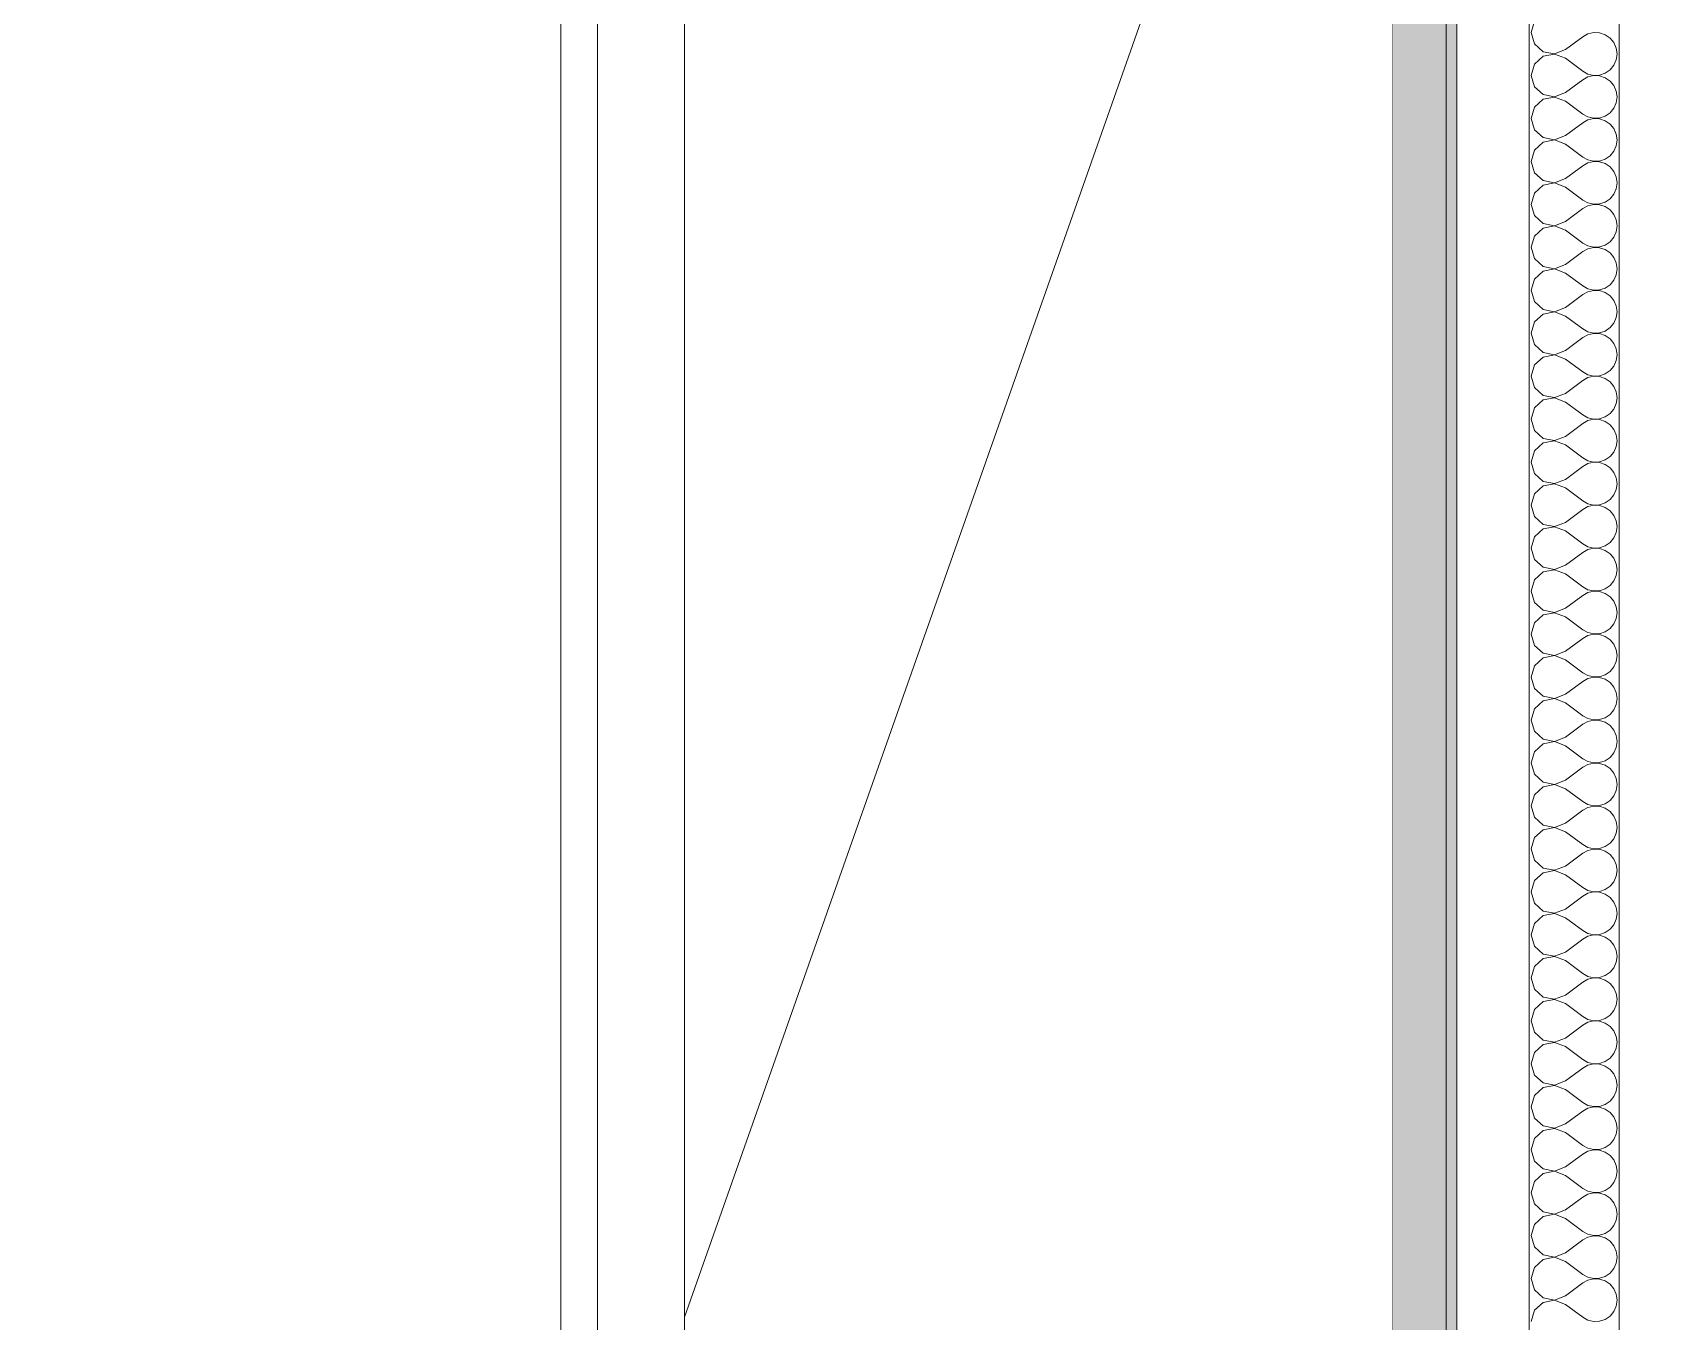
# Model space of a CAD drawing. Header units: millimetres. Extents: x -48147 to 1414029, y -496296 to 18123.
# Drawn here: x 1366645.5 to 1367135.2, y -478550.4 to -478161 of the extents above; entities that cross this region are included whole.
import ezdxf

# ---------------------------------------------------------------- set-up
doc = ezdxf.new("R2010")
doc.units = ezdxf.units.MM
doc.header["$MEASUREMENT"] = 0
doc.linetypes.add('Wipeout_Contour', pattern=[1000, 0, -1000])
doc.layers.add('New_A-25-M_Wall_Int', color=7, linetype='Continuous')
doc.layers.add('New_ArchiCAD Doors', color=7, linetype='Continuous')
doc.layers.add('New_A-25-M_Wall_Int_Pen_No__1', color=7, linetype='Continuous', lineweight=13)
doc.layers.add('New_ArchiCAD Doors_Pen_No__3', color=7, linetype='Continuous', lineweight=18)
doc.layers.add('New_A-25-M_Wall_Int_Pen_No__107', color=7, linetype='Continuous', lineweight=15, true_color=0xa6a6a6)
doc.layers.add('New_ArchiCAD Doors_Pen_No__63', color=7, linetype='Continuous', lineweight=20, true_color=0x606060)

# ---------------------------------------------------------------- blocks, each defined once
blk = doc.blocks.new('*X159', base_point=(1372879, -490836.73))
at = {"layer": 'New_A-25-M_Wall_Int_Pen_No__107', "linetype": 'Continuous'}
for p, q in [((1367099.2, -478157.57), (1367098.23, -478160.98)), ((1367098.23, -478160.98), (1367099.2, -478164.39)), ((1367099.2, -478164.39), (1367101.82, -478166.79)), ((1367108.62, -478166.17), (1367113.81, -478162.28)), ((1367115.38, -478161.41), (1367113.81, -478162.28)), ((1367117.12, -478161.01), (1367115.38, -478161.41)), ((1367118.91, -478161.09), (1367117.12, -478161.01)), ((1367120.61, -478161.67), (1367118.91, -478161.09)), ((1367122.08, -478162.68), (1367120.61, -478161.67)), ((1367123.23, -478164.06), (1367122.08, -478162.68)), ((1367123.95, -478165.7), (1367123.23, -478164.06)), ((1367101.82, -478168.16), (1367099.2, -478170.55)), ((1367101.82, -478166.79), (1367105.31, -478167.45)), ((1367105.31, -478167.5), (1367101.82, -478168.16)), ((1367105.31, -478167.45), (1367108.62, -478166.17)), ((1367108.62, -478168.77), (1367105.31, -478167.5)), ((1367108.62, -478168.77), (1367113.81, -478172.66)), ((1367123.23, -478170.88), (1367123.95, -478169.25)), ((1367124.19, -478167.47), (1367123.95, -478165.7)), ((1367123.95, -478169.25), (1367124.19, -478167.47)), ((1367099.2, -478170.55), (1367098.23, -478173.96)), ((1367098.23, -478173.96), (1367099.2, -478177.37)), ((1367113.81, -478172.66), (1367115.38, -478173.53)), ((1367115.38, -478174.39), (1367113.81, -478175.26)), ((1367115.38, -478173.53), (1367117.12, -478173.94)), ((1367117.12, -478173.99), (1367115.38, -478174.39)), ((1367117.12, -478173.94), (1367118.91, -478173.85)), ((1367118.91, -478174.08), (1367117.12, -478173.99)), ((1367118.91, -478173.85), (1367120.61, -478173.28)), ((1367120.61, -478174.65), (1367118.91, -478174.08)), ((1367120.61, -478173.28), (1367122.08, -478172.26)), ((1367122.08, -478175.66), (1367120.61, -478174.65)), ((1367122.08, -478172.26), (1367123.23, -478170.88)), ((1367099.2, -478177.37), (1367101.82, -478179.77)), ((1367101.82, -478179.77), (1367105.31, -478180.43)), ((1367105.31, -478180.43), (1367108.62, -478179.15)), ((1367108.62, -478179.15), (1367113.81, -478175.26)), ((1367123.23, -478177.04), (1367122.08, -478175.66)), ((1367123.95, -478178.68), (1367123.23, -478177.04)), ((1367124.19, -478180.45), (1367123.95, -478178.68)), ((1367099.2, -478183.53), (1367098.23, -478186.94)), ((1367101.82, -478181.14), (1367099.2, -478183.53)), ((1367105.31, -478180.48), (1367101.82, -478181.14)), ((1367108.62, -478181.75), (1367105.31, -478180.48)), ((1367108.62, -478181.75), (1367113.81, -478185.65)), ((1367122.08, -478185.24), (1367123.23, -478183.87)), ((1367123.23, -478183.87), (1367123.95, -478182.23)), ((1367123.95, -478182.23), (1367124.19, -478180.45)), ((1367098.23, -478186.94), (1367099.2, -478190.36)), ((1367108.62, -478192.14), (1367113.81, -478188.24)), ((1367113.81, -478185.65), (1367115.38, -478186.51)), ((1367115.38, -478187.38), (1367113.81, -478188.24)), ((1367115.38, -478186.51), (1367117.12, -478186.92)), ((1367117.12, -478186.97), (1367115.38, -478187.38)), ((1367117.12, -478186.92), (1367118.91, -478186.83)), ((1367118.91, -478187.06), (1367117.12, -478186.97)), ((1367118.91, -478186.83), (1367120.61, -478186.26)), ((1367120.61, -478187.63), (1367118.91, -478187.06)), ((1367120.61, -478186.26), (1367122.08, -478185.24)), ((1367122.08, -478188.64), (1367120.61, -478187.63)), ((1367123.23, -478190.02), (1367122.08, -478188.64)), ((1367099.2, -478190.36), (1367101.82, -478192.75)), ((1367101.82, -478194.12), (1367099.2, -478196.51)), ((1367101.82, -478192.75), (1367105.31, -478193.41)), ((1367105.31, -478193.46), (1367101.82, -478194.12)), ((1367105.31, -478193.41), (1367108.62, -478192.14)), ((1367108.62, -478194.73), (1367105.31, -478193.46)), ((1367123.95, -478191.66), (1367123.23, -478190.02)), ((1367124.19, -478193.43), (1367123.95, -478191.66)), ((1367123.95, -478195.21), (1367124.19, -478193.43)), ((1367099.2, -478196.51), (1367098.23, -478199.93)), ((1367108.62, -478194.73), (1367113.81, -478198.63)), ((1367113.81, -478198.63), (1367115.38, -478199.49)), ((1367115.38, -478199.49), (1367117.12, -478199.9)), ((1367118.91, -478199.81), (1367120.61, -478199.24)), ((1367120.61, -478199.24), (1367122.08, -478198.23)), ((1367122.08, -478198.23), (1367123.23, -478196.85)), ((1367123.23, -478196.85), (1367123.95, -478195.21)), ((1367098.23, -478199.93), (1367099.2, -478203.34)), ((1367099.2, -478203.34), (1367101.82, -478205.73)), ((1367108.62, -478205.12), (1367113.81, -478201.22)), ((1367115.38, -478200.36), (1367113.81, -478201.22)), ((1367117.12, -478199.95), (1367115.38, -478200.36)), ((1367117.12, -478199.9), (1367118.91, -478199.81)), ((1367118.91, -478200.04), (1367117.12, -478199.95)), ((1367120.61, -478200.61), (1367118.91, -478200.04)), ((1367122.08, -478201.62), (1367120.61, -478200.61)), ((1367123.23, -478203), (1367122.08, -478201.62)), ((1367123.95, -478204.64), (1367123.23, -478203)), ((1367101.82, -478207.1), (1367099.2, -478209.49)), ((1367101.82, -478205.73), (1367105.31, -478206.39)), ((1367105.31, -478206.44), (1367101.82, -478207.1)), ((1367105.31, -478206.39), (1367108.62, -478205.12)), ((1367108.62, -478207.71), (1367105.31, -478206.44)), ((1367108.62, -478207.71), (1367113.81, -478211.61)), ((1367123.23, -478209.83), (1367123.95, -478208.19)), ((1367124.19, -478206.42), (1367123.95, -478204.64)), ((1367123.95, -478208.19), (1367124.19, -478206.42)), ((1367099.2, -478209.49), (1367098.23, -478212.91)), ((1367098.23, -478212.91), (1367099.2, -478216.32)), ((1367108.62, -478218.1), (1367113.81, -478214.2)), ((1367113.81, -478211.61), (1367115.38, -478212.48)), ((1367115.38, -478213.34), (1367113.81, -478214.2)), ((1367115.38, -478212.48), (1367117.12, -478212.88)), ((1367117.12, -478212.93), (1367115.38, -478213.34)), ((1367117.12, -478212.88), (1367118.91, -478212.79)), ((1367118.91, -478213.02), (1367117.12, -478212.93)), ((1367118.91, -478212.79), (1367120.61, -478212.22)), ((1367120.61, -478213.59), (1367118.91, -478213.02)), ((1367120.61, -478212.22), (1367122.08, -478211.21)), ((1367122.08, -478214.61), (1367120.61, -478213.59)), ((1367122.08, -478211.21), (1367123.23, -478209.83)), ((1367099.2, -478216.32), (1367101.82, -478218.71)), ((1367101.82, -478218.71), (1367105.31, -478219.37)), ((1367105.31, -478219.37), (1367108.62, -478218.1)), ((1367123.23, -478215.99), (1367122.08, -478214.61)), ((1367123.95, -478217.62), (1367123.23, -478215.99)), ((1367124.19, -478219.4), (1367123.95, -478217.62)), ((1367099.2, -478222.48), (1367098.23, -478225.89)), ((1367101.82, -478220.08), (1367099.2, -478222.48)), ((1367105.31, -478219.42), (1367101.82, -478220.08)), ((1367108.62, -478220.7), (1367105.31, -478219.42)), ((1367108.62, -478220.7), (1367113.81, -478224.59)), ((1367122.08, -478224.19), (1367123.23, -478222.81)), ((1367123.23, -478222.81), (1367123.95, -478221.17)), ((1367123.95, -478221.17), (1367124.19, -478219.4)), ((1367098.23, -478225.89), (1367099.2, -478229.3)), ((1367108.62, -478231.08), (1367113.81, -478227.19)), ((1367113.81, -478224.59), (1367115.38, -478225.46)), ((1367115.38, -478226.32), (1367113.81, -478227.19)), ((1367115.38, -478225.46), (1367117.12, -478225.86)), ((1367117.12, -478225.91), (1367115.38, -478226.32)), ((1367117.12, -478225.86), (1367118.91, -478225.78)), ((1367118.91, -478226), (1367117.12, -478225.91)), ((1367118.91, -478225.78), (1367120.61, -478225.2)), ((1367120.61, -478226.57), (1367118.91, -478226)), ((1367120.61, -478225.2), (1367122.08, -478224.19)), ((1367122.08, -478227.59), (1367120.61, -478226.57)), ((1367123.23, -478228.97), (1367122.08, -478227.59)), ((1367123.95, -478230.61), (1367123.23, -478228.97)), ((1367099.2, -478229.3), (1367101.82, -478231.69)), ((1367101.82, -478233.06), (1367099.2, -478235.46)), ((1367101.82, -478231.69), (1367105.31, -478232.35)), ((1367105.31, -478232.41), (1367101.82, -478233.06)), ((1367105.31, -478232.35), (1367108.62, -478231.08)), ((1367108.62, -478233.68), (1367105.31, -478232.41)), ((1367108.62, -478233.68), (1367113.81, -478237.57)), ((1367124.19, -478232.38), (1367123.95, -478230.61)), ((1367123.95, -478234.15), (1367124.19, -478232.38)), ((1367099.2, -478235.46), (1367098.23, -478238.87)), ((1367113.81, -478237.57), (1367115.38, -478238.44)), ((1367115.38, -478238.44), (1367117.12, -478238.84)), ((1367117.12, -478238.84), (1367118.91, -478238.76)), ((1367118.91, -478238.76), (1367120.61, -478238.18)), ((1367120.61, -478238.18), (1367122.08, -478237.17)), ((1367122.08, -478237.17), (1367123.23, -478235.79)), ((1367123.23, -478235.79), (1367123.95, -478234.15)), ((1367098.23, -478238.87), (1367099.2, -478242.28)), ((1367099.2, -478242.28), (1367101.82, -478244.68)), ((1367108.62, -478244.06), (1367113.81, -478240.17)), ((1367115.38, -478239.3), (1367113.81, -478240.17)), ((1367117.12, -478238.9), (1367115.38, -478239.3)), ((1367118.91, -478238.98), (1367117.12, -478238.9)), ((1367120.61, -478239.56), (1367118.91, -478238.98)), ((1367122.08, -478240.57), (1367120.61, -478239.56)), ((1367123.23, -478241.95), (1367122.08, -478240.57)), ((1367123.95, -478243.59), (1367123.23, -478241.95)), ((1367124.19, -478245.36), (1367123.95, -478243.59)), ((1367099.2, -478248.44), (1367098.23, -478251.85)), ((1367101.82, -478246.05), (1367099.2, -478248.44)), ((1367101.82, -478244.68), (1367105.31, -478245.33)), ((1367105.31, -478245.39), (1367101.82, -478246.05)), ((1367105.31, -478245.33), (1367108.62, -478244.06)), ((1367108.62, -478246.66), (1367105.31, -478245.39)), ((1367108.62, -478246.66), (1367113.81, -478250.55)), ((1367123.23, -478248.77), (1367123.95, -478247.13)), ((1367123.95, -478247.13), (1367124.19, -478245.36)), ((1367098.23, -478251.85), (1367099.2, -478255.26)), ((1367108.62, -478257.04), (1367113.81, -478253.15)), ((1367113.81, -478250.55), (1367115.38, -478251.42)), ((1367115.38, -478252.28), (1367113.81, -478253.15)), ((1367115.38, -478251.42), (1367117.12, -478251.83)), ((1367117.12, -478251.88), (1367115.38, -478252.28)), ((1367117.12, -478251.83), (1367118.91, -478251.74)), ((1367118.91, -478251.96), (1367117.12, -478251.88)), ((1367118.91, -478251.74), (1367120.61, -478251.17)), ((1367120.61, -478252.54), (1367118.91, -478251.96)), ((1367120.61, -478251.17), (1367122.08, -478250.15)), ((1367122.08, -478253.55), (1367120.61, -478252.54)), ((1367122.08, -478250.15), (1367123.23, -478248.77)), ((1367099.2, -478255.26), (1367101.82, -478257.66)), ((1367101.82, -478257.66), (1367105.31, -478258.32)), ((1367105.31, -478258.32), (1367108.62, -478257.04)), ((1367123.23, -478254.93), (1367122.08, -478253.55)), ((1367123.95, -478256.57), (1367123.23, -478254.93)), ((1367124.19, -478258.34), (1367123.95, -478256.57)), ((1367123.95, -478260.12), (1367124.19, -478258.34)), ((1367099.2, -478261.42), (1367098.23, -478264.83)), ((1367101.82, -478259.03), (1367099.2, -478261.42)), ((1367105.31, -478258.37), (1367101.82, -478259.03)), ((1367108.62, -478259.64), (1367105.31, -478258.37)), ((1367108.62, -478259.64), (1367113.81, -478263.53)), ((1367120.61, -478264.15), (1367122.08, -478263.13)), ((1367122.08, -478263.13), (1367123.23, -478261.75)), ((1367123.23, -478261.75), (1367123.95, -478260.12)), ((1367098.23, -478264.83), (1367099.2, -478268.25)), ((1367108.62, -478270.03), (1367113.81, -478266.13)), ((1367113.81, -478263.53), (1367115.38, -478264.4)), ((1367115.38, -478265.26), (1367113.81, -478266.13)), ((1367115.38, -478264.4), (1367117.12, -478264.81)), ((1367117.12, -478264.86), (1367115.38, -478265.26)), ((1367117.12, -478264.81), (1367118.91, -478264.72)), ((1367118.91, -478264.95), (1367117.12, -478264.86)), ((1367118.91, -478264.72), (1367120.61, -478264.15)), ((1367120.61, -478265.52), (1367118.91, -478264.95)), ((1367122.08, -478266.53), (1367120.61, -478265.52)), ((1367123.23, -478267.91), (1367122.08, -478266.53)), ((1367123.95, -478269.55), (1367123.23, -478267.91)), ((1367099.2, -478268.25), (1367101.82, -478270.64)), ((1367101.82, -478272.01), (1367099.2, -478274.4)), ((1367101.82, -478270.64), (1367105.31, -478271.3)), ((1367105.31, -478271.35), (1367101.82, -478272.01)), ((1367105.31, -478271.3), (1367108.62, -478270.03)), ((1367108.62, -478272.62), (1367105.31, -478271.35)), ((1367108.62, -478272.62), (1367113.81, -478276.52)), ((1367124.19, -478271.32), (1367123.95, -478269.55)), ((1367123.95, -478273.1), (1367124.19, -478271.32)), ((1367099.2, -478274.4), (1367098.23, -478277.81)), ((1367098.23, -478277.81), (1367099.2, -478281.23)), ((1367113.81, -478276.52), (1367115.38, -478277.38)), ((1367115.38, -478277.38), (1367117.12, -478277.79)), ((1367117.12, -478277.84), (1367115.38, -478278.25)), ((1367117.12, -478277.79), (1367118.91, -478277.7)), ((1367118.91, -478277.93), (1367117.12, -478277.84)), ((1367118.91, -478277.7), (1367120.61, -478277.13)), ((1367120.61, -478278.5), (1367118.91, -478277.93)), ((1367120.61, -478277.13), (1367122.08, -478276.11)), ((1367122.08, -478276.11), (1367123.23, -478274.74)), ((1367123.23, -478274.74), (1367123.95, -478273.1)), ((1367099.2, -478281.23), (1367101.82, -478283.62)), ((1367108.62, -478283.01), (1367113.81, -478279.11)), ((1367115.38, -478278.25), (1367113.81, -478279.11)), ((1367122.08, -478279.51), (1367120.61, -478278.5)), ((1367123.23, -478280.89), (1367122.08, -478279.51)), ((1367123.95, -478282.53), (1367123.23, -478280.89)), ((1367124.19, -478284.31), (1367123.95, -478282.53)), ((1367099.2, -478287.38), (1367098.23, -478290.8)), ((1367101.82, -478284.99), (1367099.2, -478287.38)), ((1367101.82, -478283.62), (1367105.31, -478284.28)), ((1367105.31, -478284.33), (1367101.82, -478284.99)), ((1367105.31, -478284.28), (1367108.62, -478283.01)), ((1367108.62, -478285.6), (1367105.31, -478284.33)), ((1367108.62, -478285.6), (1367113.81, -478289.5)), ((1367122.08, -478289.1), (1367123.23, -478287.72)), ((1367123.23, -478287.72), (1367123.95, -478286.08)), ((1367123.95, -478286.08), (1367124.19, -478284.31)), ((1367098.23, -478290.8), (1367099.2, -478294.21)), ((1367108.62, -478295.99), (1367113.81, -478292.09)), ((1367113.81, -478289.5), (1367115.38, -478290.36)), ((1367115.38, -478291.23), (1367113.81, -478292.09)), ((1367115.38, -478290.36), (1367117.12, -478290.77)), ((1367117.12, -478290.82), (1367115.38, -478291.23)), ((1367117.12, -478290.77), (1367118.91, -478290.68)), ((1367118.91, -478290.91), (1367117.12, -478290.82)), ((1367118.91, -478290.68), (1367120.61, -478290.11)), ((1367120.61, -478291.48), (1367118.91, -478290.91)), ((1367120.61, -478290.11), (1367122.08, -478289.1)), ((1367122.08, -478292.5), (1367120.61, -478291.48)), ((1367123.23, -478293.87), (1367122.08, -478292.5)), ((1367099.2, -478294.21), (1367101.82, -478296.6)), ((1367101.82, -478296.6), (1367105.31, -478297.26)), ((1367105.31, -478297.31), (1367101.82, -478297.97)), ((1367105.31, -478297.26), (1367108.62, -478295.99)), ((1367108.62, -478298.58), (1367105.31, -478297.31)), ((1367123.95, -478295.51), (1367123.23, -478293.87)), ((1367124.19, -478297.29), (1367123.95, -478295.51)), ((1367123.95, -478299.06), (1367124.19, -478297.29)), ((1367099.2, -478300.36), (1367098.23, -478303.78)), ((1367101.82, -478297.97), (1367099.2, -478300.36)), ((1367108.62, -478298.58), (1367113.81, -478302.48)), ((1367120.61, -478303.09), (1367122.08, -478302.08)), ((1367122.08, -478302.08), (1367123.23, -478300.7)), ((1367123.23, -478300.7), (1367123.95, -478299.06)), ((1367098.23, -478303.78), (1367099.2, -478307.19)), ((1367099.2, -478307.19), (1367101.82, -478309.58)), ((1367108.62, -478308.97), (1367113.81, -478305.08)), ((1367113.81, -478302.48), (1367115.38, -478303.35)), ((1367115.38, -478304.21), (1367113.81, -478305.08)), ((1367115.38, -478303.35), (1367117.12, -478303.75)), ((1367117.12, -478303.8), (1367115.38, -478304.21)), ((1367117.12, -478303.75), (1367118.91, -478303.66)), ((1367118.91, -478303.89), (1367117.12, -478303.8)), ((1367118.91, -478303.66), (1367120.61, -478303.09)), ((1367120.61, -478304.46), (1367118.91, -478303.89)), ((1367122.08, -478305.48), (1367120.61, -478304.46)), ((1367123.23, -478306.86), (1367122.08, -478305.48)), ((1367123.95, -478308.49), (1367123.23, -478306.86)), ((1367101.82, -478310.95), (1367099.2, -478313.35)), ((1367101.82, -478309.58), (1367105.31, -478310.24)), ((1367105.31, -478310.29), (1367101.82, -478310.95)), ((1367105.31, -478310.24), (1367108.62, -478308.97)), ((1367108.62, -478311.57), (1367105.31, -478310.29)), ((1367108.62, -478311.57), (1367113.81, -478315.46)), ((1367123.23, -478313.68), (1367123.95, -478312.04)), ((1367124.19, -478310.27), (1367123.95, -478308.49)), ((1367123.95, -478312.04), (1367124.19, -478310.27)), ((1367099.2, -478313.35), (1367098.23, -478316.76)), ((1367098.23, -478316.76), (1367099.2, -478320.17)), ((1367113.81, -478315.46), (1367115.38, -478316.33)), ((1367115.38, -478316.33), (1367117.12, -478316.73)), ((1367117.12, -478316.79), (1367115.38, -478317.19)), ((1367117.12, -478316.73), (1367118.91, -478316.65)), ((1367118.91, -478316.87), (1367117.12, -478316.79)), ((1367118.91, -478316.65), (1367120.61, -478316.07)), ((1367120.61, -478317.44), (1367118.91, -478316.87)), ((1367120.61, -478316.07), (1367122.08, -478315.06)), ((1367122.08, -478315.06), (1367123.23, -478313.68)), ((1367099.2, -478320.17), (1367101.82, -478322.56)), ((1367105.31, -478323.22), (1367108.62, -478321.95)), ((1367108.62, -478321.95), (1367113.81, -478318.06)), ((1367115.38, -478317.19), (1367113.81, -478318.06)), ((1367122.08, -478318.46), (1367120.61, -478317.44)), ((1367123.23, -478319.84), (1367122.08, -478318.46)), ((1367123.95, -478321.48), (1367123.23, -478319.84)), ((1367124.19, -478323.25), (1367123.95, -478321.48)), ((1367099.2, -478326.33), (1367098.23, -478329.74)), ((1367101.82, -478323.93), (1367099.2, -478326.33)), ((1367101.82, -478322.56), (1367105.31, -478323.22)), ((1367105.31, -478323.28), (1367101.82, -478323.93)), ((1367108.62, -478324.55), (1367105.31, -478323.28)), ((1367108.62, -478324.55), (1367113.81, -478328.44)), ((1367122.08, -478328.04), (1367123.23, -478326.66)), ((1367123.23, -478326.66), (1367123.95, -478325.02)), ((1367123.95, -478325.02), (1367124.19, -478323.25)), ((1367098.23, -478329.74), (1367099.2, -478333.15)), ((1367108.62, -478334.93), (1367113.81, -478331.04)), ((1367113.81, -478328.44), (1367115.38, -478329.31)), ((1367115.38, -478330.17), (1367113.81, -478331.04)), ((1367115.38, -478329.31), (1367117.12, -478329.71)), ((1367117.12, -478329.77), (1367115.38, -478330.17)), ((1367117.12, -478329.71), (1367118.91, -478329.63)), ((1367118.91, -478329.85), (1367117.12, -478329.77)), ((1367118.91, -478329.63), (1367120.61, -478329.06)), ((1367120.61, -478330.43), (1367118.91, -478329.85)), ((1367120.61, -478329.06), (1367122.08, -478328.04)), ((1367122.08, -478331.44), (1367120.61, -478330.43)), ((1367123.23, -478332.82), (1367122.08, -478331.44)), ((1367099.2, -478333.15), (1367101.82, -478335.55)), ((1367101.82, -478335.55), (1367105.31, -478336.2)), ((1367105.31, -478336.26), (1367101.82, -478336.92)), ((1367105.31, -478336.2), (1367108.62, -478334.93)), ((1367108.62, -478337.53), (1367105.31, -478336.26)), ((1367123.95, -478334.46), (1367123.23, -478332.82)), ((1367124.19, -478336.23), (1367123.95, -478334.46)), ((1367123.95, -478338), (1367124.19, -478336.23)), ((1367099.2, -478339.31), (1367098.23, -478342.72)), ((1367101.82, -478336.92), (1367099.2, -478339.31)), ((1367108.62, -478337.53), (1367113.81, -478341.42)), ((1367113.81, -478341.42), (1367115.38, -478342.29)), ((1367120.61, -478342.04), (1367122.08, -478341.02)), ((1367122.08, -478341.02), (1367123.23, -478339.64)), ((1367123.23, -478339.64), (1367123.95, -478338)), ((1367098.23, -478342.72), (1367099.2, -478346.13)), ((1367099.2, -478346.13), (1367101.82, -478348.53)), ((1367108.62, -478347.91), (1367113.81, -478344.02)), ((1367115.38, -478343.15), (1367113.81, -478344.02)), ((1367115.38, -478342.29), (1367117.12, -478342.7)), ((1367117.12, -478342.75), (1367115.38, -478343.15)), ((1367117.12, -478342.7), (1367118.91, -478342.61)), ((1367118.91, -478342.83), (1367117.12, -478342.75)), ((1367118.91, -478342.61), (1367120.61, -478342.04)), ((1367120.61, -478343.41), (1367118.91, -478342.83)), ((1367122.08, -478344.42), (1367120.61, -478343.41)), ((1367123.23, -478345.8), (1367122.08, -478344.42)), ((1367123.95, -478347.44), (1367123.23, -478345.8)), ((1367101.82, -478349.9), (1367099.2, -478352.29)), ((1367101.82, -478348.53), (1367105.31, -478349.19)), ((1367105.31, -478349.24), (1367101.82, -478349.9)), ((1367105.31, -478349.19), (1367108.62, -478347.91)), ((1367108.62, -478350.51), (1367105.31, -478349.24)), ((1367108.62, -478350.51), (1367113.81, -478354.41)), ((1367123.23, -478352.63), (1367123.95, -478350.99)), ((1367124.19, -478349.21), (1367123.95, -478347.44)), ((1367123.95, -478350.99), (1367124.19, -478349.21)), ((1367099.2, -478352.29), (1367098.23, -478355.7)), ((1367098.23, -478355.7), (1367099.2, -478359.12)), ((1367113.81, -478354.41), (1367115.38, -478355.27)), ((1367115.38, -478356.14), (1367113.81, -478357)), ((1367115.38, -478355.27), (1367117.12, -478355.68)), ((1367117.12, -478355.73), (1367115.38, -478356.14)), ((1367117.12, -478355.68), (1367118.91, -478355.59)), ((1367118.91, -478355.82), (1367117.12, -478355.73)), ((1367118.91, -478355.59), (1367120.61, -478355.02)), ((1367120.61, -478356.39), (1367118.91, -478355.82)), ((1367120.61, -478355.02), (1367122.08, -478354)), ((1367122.08, -478354), (1367123.23, -478352.63)), ((1367099.2, -478359.12), (1367101.82, -478361.51)), ((1367105.31, -478362.17), (1367108.62, -478360.9)), ((1367108.62, -478360.9), (1367113.81, -478357)), ((1367122.08, -478357.4), (1367120.61, -478356.39)), ((1367123.23, -478358.78), (1367122.08, -478357.4)), ((1367123.95, -478360.42), (1367123.23, -478358.78)), ((1367124.19, -478362.19), (1367123.95, -478360.42)), ((1367099.2, -478365.27), (1367098.23, -478368.69)), ((1367101.82, -478362.88), (1367099.2, -478365.27)), ((1367101.82, -478361.51), (1367105.31, -478362.17)), ((1367105.31, -478362.22), (1367101.82, -478362.88)), ((1367108.62, -478363.49), (1367105.31, -478362.22)), ((1367108.62, -478363.49), (1367113.81, -478367.39)), ((1367122.08, -478366.99), (1367123.23, -478365.61)), ((1367123.23, -478365.61), (1367123.95, -478363.97)), ((1367123.95, -478363.97), (1367124.19, -478362.19)), ((1367098.23, -478368.69), (1367099.2, -478372.1)), ((1367108.62, -478373.88), (1367113.81, -478369.98)), ((1367113.81, -478367.39), (1367115.38, -478368.25)), ((1367115.38, -478369.12), (1367113.81, -478369.98)), ((1367115.38, -478368.25), (1367117.12, -478368.66)), ((1367117.12, -478368.71), (1367115.38, -478369.12)), ((1367117.12, -478368.66), (1367118.91, -478368.57)), ((1367118.91, -478368.8), (1367117.12, -478368.71)), ((1367118.91, -478368.57), (1367120.61, -478368)), ((1367120.61, -478369.37), (1367118.91, -478368.8)), ((1367120.61, -478368), (1367122.08, -478366.99)), ((1367122.08, -478370.38), (1367120.61, -478369.37)), ((1367123.23, -478371.76), (1367122.08, -478370.38)), ((1367099.2, -478372.1), (1367101.82, -478374.49)), ((1367101.82, -478375.86), (1367099.2, -478378.25)), ((1367101.82, -478374.49), (1367105.31, -478375.15)), ((1367105.31, -478375.2), (1367101.82, -478375.86)), ((1367105.31, -478375.15), (1367108.62, -478373.88)), ((1367108.62, -478376.47), (1367105.31, -478375.2)), ((1367123.95, -478373.4), (1367123.23, -478371.76)), ((1367124.19, -478375.18), (1367123.95, -478373.4)), ((1367123.95, -478376.95), (1367124.19, -478375.18)), ((1367099.2, -478378.25), (1367098.23, -478381.67)), ((1367108.62, -478376.47), (1367113.81, -478380.37)), ((1367113.81, -478380.37), (1367115.38, -478381.23)), ((1367120.61, -478380.98), (1367122.08, -478379.97)), ((1367122.08, -478379.97), (1367123.23, -478378.59)), ((1367123.23, -478378.59), (1367123.95, -478376.95)), ((1367098.23, -478381.67), (1367099.2, -478385.08)), ((1367099.2, -478385.08), (1367101.82, -478387.47)), ((1367108.62, -478386.86), (1367113.81, -478382.96)), ((1367115.38, -478382.1), (1367113.81, -478382.96)), ((1367115.38, -478381.23), (1367117.12, -478381.64)), ((1367117.12, -478381.69), (1367115.38, -478382.1)), ((1367117.12, -478381.64), (1367118.91, -478381.55)), ((1367118.91, -478381.78), (1367117.12, -478381.69)), ((1367118.91, -478381.55), (1367120.61, -478380.98)), ((1367120.61, -478382.35), (1367118.91, -478381.78)), ((1367122.08, -478383.37), (1367120.61, -478382.35)), ((1367123.23, -478384.74), (1367122.08, -478383.37)), ((1367123.95, -478386.38), (1367123.23, -478384.74)), ((1367101.82, -478388.84), (1367099.2, -478391.24)), ((1367101.82, -478387.47), (1367105.31, -478388.13)), ((1367105.31, -478388.18), (1367101.82, -478388.84)), ((1367105.31, -478388.13), (1367108.62, -478386.86)), ((1367108.62, -478389.46), (1367105.31, -478388.18)), ((1367108.62, -478389.46), (1367113.81, -478393.35)), ((1367123.23, -478391.57), (1367123.95, -478389.93)), ((1367124.19, -478388.16), (1367123.95, -478386.38)), ((1367123.95, -478389.93), (1367124.19, -478388.16)), ((1367099.2, -478391.24), (1367098.23, -478394.65)), ((1367098.23, -478394.65), (1367099.2, -478398.06)), ((1367113.81, -478393.35), (1367115.38, -478394.22)), ((1367115.38, -478395.08), (1367113.81, -478395.95)), ((1367115.38, -478394.22), (1367117.12, -478394.62)), ((1367117.12, -478394.67), (1367115.38, -478395.08)), ((1367117.12, -478394.62), (1367118.91, -478394.54)), ((1367118.91, -478394.76), (1367117.12, -478394.67)), ((1367118.91, -478394.54), (1367120.61, -478393.96)), ((1367120.61, -478395.33), (1367118.91, -478394.76)), ((1367120.61, -478393.96), (1367122.08, -478392.95)), ((1367122.08, -478396.35), (1367120.61, -478395.33)), ((1367122.08, -478392.95), (1367123.23, -478391.57)), ((1367099.2, -478398.06), (1367101.82, -478400.45)), ((1367105.31, -478401.11), (1367108.62, -478399.84)), ((1367108.62, -478399.84), (1367113.81, -478395.95)), ((1367123.23, -478397.73), (1367122.08, -478396.35)), ((1367123.95, -478399.37), (1367123.23, -478397.73)), ((1367124.19, -478401.14), (1367123.95, -478399.37)), ((1367099.2, -478404.22), (1367098.23, -478407.63)), ((1367101.82, -478401.82), (1367099.2, -478404.22)), ((1367101.82, -478400.45), (1367105.31, -478401.11)), ((1367105.31, -478401.17), (1367101.82, -478401.82)), ((1367108.62, -478402.44), (1367105.31, -478401.17)), ((1367108.62, -478402.44), (1367113.81, -478406.33)), ((1367122.08, -478405.93), (1367123.23, -478404.55)), ((1367123.23, -478404.55), (1367123.95, -478402.91)), ((1367123.95, -478402.91), (1367124.19, -478401.14)), ((1367098.23, -478407.63), (1367099.2, -478411.04)), ((1367108.62, -478412.82), (1367113.81, -478408.93)), ((1367113.81, -478406.33), (1367115.38, -478407.2)), ((1367115.38, -478408.06), (1367113.81, -478408.93)), ((1367115.38, -478407.2), (1367117.12, -478407.6)), ((1367117.12, -478407.66), (1367115.38, -478408.06)), ((1367117.12, -478407.6), (1367118.91, -478407.52)), ((1367118.91, -478407.74), (1367117.12, -478407.66)), ((1367118.91, -478407.52), (1367120.61, -478406.94)), ((1367120.61, -478408.31), (1367118.91, -478407.74)), ((1367120.61, -478406.94), (1367122.08, -478405.93)), ((1367122.08, -478409.33), (1367120.61, -478408.31)), ((1367123.23, -478410.71), (1367122.08, -478409.33)), ((1367099.2, -478411.04), (1367101.82, -478413.44)), ((1367101.82, -478414.81), (1367099.2, -478417.2)), ((1367101.82, -478413.44), (1367105.31, -478414.09)), ((1367105.31, -478414.15), (1367101.82, -478414.81)), ((1367105.31, -478414.09), (1367108.62, -478412.82)), ((1367108.62, -478415.42), (1367105.31, -478414.15)), ((1367123.95, -478412.35), (1367123.23, -478410.71)), ((1367124.19, -478414.12), (1367123.95, -478412.35)), ((1367123.95, -478415.89), (1367124.19, -478414.12)), ((1367099.2, -478417.2), (1367098.23, -478420.61)), ((1367108.62, -478415.42), (1367113.81, -478419.31)), ((1367113.81, -478419.31), (1367115.38, -478420.18)), ((1367118.91, -478420.5), (1367120.61, -478419.93)), ((1367120.61, -478419.93), (1367122.08, -478418.91)), ((1367122.08, -478418.91), (1367123.23, -478417.53)), ((1367123.23, -478417.53), (1367123.95, -478415.89)), ((1367098.23, -478420.61), (1367099.2, -478424.02)), ((1367099.2, -478424.02), (1367101.82, -478426.42)), ((1367108.62, -478425.8), (1367113.81, -478421.91)), ((1367115.38, -478421.04), (1367113.81, -478421.91)), ((1367115.38, -478420.18), (1367117.12, -478420.58)), ((1367117.12, -478420.64), (1367115.38, -478421.04)), ((1367117.12, -478420.58), (1367118.91, -478420.5)), ((1367118.91, -478420.72), (1367117.12, -478420.64)), ((1367120.61, -478421.3), (1367118.91, -478420.72)), ((1367122.08, -478422.31), (1367120.61, -478421.3)), ((1367123.23, -478423.69), (1367122.08, -478422.31)), ((1367123.95, -478425.33), (1367123.23, -478423.69)), ((1367101.82, -478427.79), (1367099.2, -478430.18)), ((1367101.82, -478426.42), (1367105.31, -478427.08)), ((1367105.31, -478427.13), (1367101.82, -478427.79)), ((1367105.31, -478427.08), (1367108.62, -478425.8)), ((1367108.62, -478428.4), (1367105.31, -478427.13)), ((1367108.62, -478428.4), (1367113.81, -478432.29)), ((1367123.23, -478430.51), (1367123.95, -478428.88)), ((1367124.19, -478427.1), (1367123.95, -478425.33)), ((1367123.95, -478428.88), (1367124.19, -478427.1)), ((1367099.2, -478430.18), (1367098.23, -478433.59)), ((1367098.23, -478433.59), (1367099.2, -478437.01)), ((1367113.81, -478432.29), (1367115.38, -478433.16)), ((1367115.38, -478434.02), (1367113.81, -478434.89)), ((1367115.38, -478433.16), (1367117.12, -478433.57)), ((1367117.12, -478433.62), (1367115.38, -478434.02)), ((1367117.12, -478433.57), (1367118.91, -478433.48)), ((1367118.91, -478433.71), (1367117.12, -478433.62)), ((1367118.91, -478433.48), (1367120.61, -478432.91)), ((1367120.61, -478434.28), (1367118.91, -478433.71)), ((1367120.61, -478432.91), (1367122.08, -478431.89)), ((1367122.08, -478435.29), (1367120.61, -478434.28)), ((1367122.08, -478431.89), (1367123.23, -478430.51)), ((1367099.2, -478437.01), (1367101.82, -478439.4)), ((1367101.82, -478439.4), (1367105.31, -478440.06)), ((1367105.31, -478440.06), (1367108.62, -478438.79)), ((1367108.62, -478438.79), (1367113.81, -478434.89)), ((1367123.23, -478436.67), (1367122.08, -478435.29)), ((1367123.95, -478438.31), (1367123.23, -478436.67)), ((1367124.19, -478440.08), (1367123.95, -478438.31)), ((1367099.2, -478443.16), (1367098.23, -478446.57)), ((1367101.82, -478440.77), (1367099.2, -478443.16)), ((1367105.31, -478440.11), (1367101.82, -478440.77)), ((1367108.62, -478441.38), (1367105.31, -478440.11)), ((1367108.62, -478441.38), (1367113.81, -478445.28)), ((1367122.08, -478444.87), (1367123.23, -478443.5)), ((1367123.23, -478443.5), (1367123.95, -478441.86)), ((1367123.95, -478441.86), (1367124.19, -478440.08)), ((1367098.23, -478446.57), (1367099.2, -478449.99)), ((1367108.62, -478451.77), (1367113.81, -478447.87)), ((1367113.81, -478445.28), (1367115.38, -478446.14)), ((1367115.38, -478447.01), (1367113.81, -478447.87)), ((1367115.38, -478446.14), (1367117.12, -478446.55)), ((1367117.12, -478446.6), (1367115.38, -478447.01)), ((1367117.12, -478446.55), (1367118.91, -478446.46)), ((1367118.91, -478446.69), (1367117.12, -478446.6)), ((1367118.91, -478446.46), (1367120.61, -478445.89)), ((1367120.61, -478447.26), (1367118.91, -478446.69)), ((1367120.61, -478445.89), (1367122.08, -478444.87)), ((1367122.08, -478448.27), (1367120.61, -478447.26)), ((1367123.23, -478449.65), (1367122.08, -478448.27)), ((1367099.2, -478449.99), (1367101.82, -478452.38)), ((1367101.82, -478453.75), (1367099.2, -478456.14)), ((1367101.82, -478452.38), (1367105.31, -478453.04)), ((1367105.31, -478453.09), (1367101.82, -478453.75)), ((1367105.31, -478453.04), (1367108.62, -478451.77)), ((1367108.62, -478454.36), (1367105.31, -478453.09)), ((1367123.95, -478451.29), (1367123.23, -478449.65)), ((1367124.19, -478453.06), (1367123.95, -478451.29)), ((1367123.95, -478454.84), (1367124.19, -478453.06)), ((1367099.2, -478456.14), (1367098.23, -478459.56)), ((1367108.62, -478454.36), (1367113.81, -478458.26)), ((1367113.81, -478458.26), (1367115.38, -478459.12)), ((1367115.38, -478459.12), (1367117.12, -478459.53)), ((1367118.91, -478459.44), (1367120.61, -478458.87)), ((1367120.61, -478458.87), (1367122.08, -478457.86)), ((1367122.08, -478457.86), (1367123.23, -478456.48)), ((1367123.23, -478456.48), (1367123.95, -478454.84)), ((1367098.23, -478459.56), (1367099.2, -478462.97)), ((1367099.2, -478462.97), (1367101.82, -478465.36)), ((1367108.62, -478464.75), (1367113.81, -478460.85)), ((1367115.38, -478459.99), (1367113.81, -478460.85)), ((1367117.12, -478459.58), (1367115.38, -478459.99)), ((1367117.12, -478459.53), (1367118.91, -478459.44)), ((1367118.91, -478459.67), (1367117.12, -478459.58)), ((1367120.61, -478460.24), (1367118.91, -478459.67)), ((1367122.08, -478461.26), (1367120.61, -478460.24)), ((1367123.23, -478462.63), (1367122.08, -478461.26)), ((1367123.95, -478464.27), (1367123.23, -478462.63)), ((1367101.82, -478466.73), (1367099.2, -478469.12)), ((1367101.82, -478465.36), (1367105.31, -478466.02)), ((1367105.31, -478466.07), (1367101.82, -478466.73)), ((1367105.31, -478466.02), (1367108.62, -478464.75)), ((1367108.62, -478467.34), (1367105.31, -478466.07)), ((1367108.62, -478467.34), (1367113.81, -478471.24)), ((1367123.23, -478469.46), (1367123.95, -478467.82)), ((1367124.19, -478466.05), (1367123.95, -478464.27)), ((1367123.95, -478467.82), (1367124.19, -478466.05)), ((1367099.2, -478469.12), (1367098.23, -478472.54)), ((1367098.23, -478472.54), (1367099.2, -478475.95)), ((1367108.62, -478477.73), (1367113.81, -478473.84)), ((1367113.81, -478471.24), (1367115.38, -478472.11)), ((1367115.38, -478472.97), (1367113.81, -478473.84)), ((1367115.38, -478472.11), (1367117.12, -478472.51)), ((1367117.12, -478472.56), (1367115.38, -478472.97)), ((1367117.12, -478472.51), (1367118.91, -478472.42)), ((1367118.91, -478472.65), (1367117.12, -478472.56)), ((1367118.91, -478472.42), (1367120.61, -478471.85)), ((1367120.61, -478473.22), (1367118.91, -478472.65)), ((1367120.61, -478471.85), (1367122.08, -478470.84)), ((1367122.08, -478474.24), (1367120.61, -478473.22)), ((1367122.08, -478470.84), (1367123.23, -478469.46)), ((1367099.2, -478475.95), (1367101.82, -478478.34)), ((1367101.82, -478478.34), (1367105.31, -478479)), ((1367105.31, -478479), (1367108.62, -478477.73)), ((1367123.23, -478475.62), (1367122.08, -478474.24)), ((1367123.95, -478477.25), (1367123.23, -478475.62)), ((1367124.19, -478479.03), (1367123.95, -478477.25)), ((1367099.2, -478482.11), (1367098.23, -478485.52)), ((1367101.82, -478479.71), (1367099.2, -478482.11)), ((1367105.31, -478479.05), (1367101.82, -478479.71)), ((1367108.62, -478480.33), (1367105.31, -478479.05)), ((1367108.62, -478480.33), (1367113.81, -478484.22)), ((1367122.08, -478483.82), (1367123.23, -478482.44)), ((1367123.23, -478482.44), (1367123.95, -478480.8)), ((1367123.95, -478480.8), (1367124.19, -478479.03)), ((1367098.23, -478485.52), (1367099.2, -478488.93)), ((1367108.62, -478490.71), (1367113.81, -478486.82)), ((1367113.81, -478484.22), (1367115.38, -478485.09)), ((1367115.38, -478485.95), (1367113.81, -478486.82)), ((1367115.38, -478485.09), (1367117.12, -478485.49)), ((1367117.12, -478485.54), (1367115.38, -478485.95)), ((1367117.12, -478485.49), (1367118.91, -478485.41)), ((1367118.91, -478485.63), (1367117.12, -478485.54)), ((1367118.91, -478485.41), (1367120.61, -478484.83)), ((1367120.61, -478486.2), (1367118.91, -478485.63)), ((1367120.61, -478484.83), (1367122.08, -478483.82)), ((1367122.08, -478487.22), (1367120.61, -478486.2)), ((1367123.23, -478488.6), (1367122.08, -478487.22)), ((1367099.2, -478488.93), (1367101.82, -478491.32)), ((1367101.82, -478492.69), (1367099.2, -478495.09)), ((1367101.82, -478491.32), (1367105.31, -478491.98)), ((1367105.31, -478492.04), (1367101.82, -478492.69)), ((1367105.31, -478491.98), (1367108.62, -478490.71)), ((1367108.62, -478493.31), (1367105.31, -478492.04)), ((1367108.62, -478493.31), (1367113.81, -478497.2)), ((1367123.95, -478490.24), (1367123.23, -478488.6)), ((1367124.19, -478492.01), (1367123.95, -478490.24)), ((1367123.95, -478493.78), (1367124.19, -478492.01)), ((1367099.2, -478495.09), (1367098.23, -478498.5)), ((1367113.81, -478497.2), (1367115.38, -478498.07)), ((1367115.38, -478498.07), (1367117.12, -478498.47)), ((1367118.91, -478498.39), (1367120.61, -478497.82)), ((1367120.61, -478497.82), (1367122.08, -478496.8)), ((1367122.08, -478496.8), (1367123.23, -478495.42)), ((1367123.23, -478495.42), (1367123.95, -478493.78)), ((1367098.23, -478498.5), (1367099.2, -478501.91)), ((1367099.2, -478501.91), (1367101.82, -478504.31)), ((1367108.62, -478503.69), (1367113.81, -478499.8)), ((1367115.38, -478498.93), (1367113.81, -478499.8)), ((1367117.12, -478498.53), (1367115.38, -478498.93)), ((1367117.12, -478498.47), (1367118.91, -478498.39)), ((1367118.91, -478498.61), (1367117.12, -478498.53)), ((1367120.61, -478499.19), (1367118.91, -478498.61)), ((1367122.08, -478500.2), (1367120.61, -478499.19)), ((1367123.23, -478501.58), (1367122.08, -478500.2)), ((1367123.95, -478503.22), (1367123.23, -478501.58)), ((1367124.19, -478504.99), (1367123.95, -478503.22)), ((1367099.2, -478508.07), (1367098.23, -478511.48)), ((1367101.82, -478505.68), (1367099.2, -478508.07)), ((1367101.82, -478504.31), (1367105.31, -478504.96)), ((1367105.31, -478505.02), (1367101.82, -478505.68)), ((1367105.31, -478504.96), (1367108.62, -478503.69)), ((1367108.62, -478506.29), (1367105.31, -478505.02)), ((1367108.62, -478506.29), (1367113.81, -478510.18)), ((1367123.23, -478508.4), (1367123.95, -478506.76)), ((1367123.95, -478506.76), (1367124.19, -478504.99)), ((1367098.23, -478511.48), (1367099.2, -478514.89)), ((1367108.62, -478516.67), (1367113.81, -478512.78)), ((1367113.81, -478510.18), (1367115.38, -478511.05)), ((1367115.38, -478511.91), (1367113.81, -478512.78)), ((1367115.38, -478511.05), (1367117.12, -478511.46)), ((1367117.12, -478511.51), (1367115.38, -478511.91)), ((1367117.12, -478511.46), (1367118.91, -478511.37)), ((1367118.91, -478511.59), (1367117.12, -478511.51)), ((1367118.91, -478511.37), (1367120.61, -478510.8)), ((1367120.61, -478512.17), (1367118.91, -478511.59)), ((1367120.61, -478510.8), (1367122.08, -478509.78)), ((1367122.08, -478513.18), (1367120.61, -478512.17)), ((1367122.08, -478509.78), (1367123.23, -478508.4)), ((1367099.2, -478514.89), (1367101.82, -478517.29)), ((1367101.82, -478517.29), (1367105.31, -478517.95)), ((1367105.31, -478517.95), (1367108.62, -478516.67)), ((1367123.23, -478514.56), (1367122.08, -478513.18)), ((1367123.95, -478516.2), (1367123.23, -478514.56)), ((1367124.19, -478517.97), (1367123.95, -478516.2)), ((1367099.2, -478521.05), (1367098.23, -478524.46)), ((1367101.82, -478518.66), (1367099.2, -478521.05)), ((1367105.31, -478518), (1367101.82, -478518.66)), ((1367108.62, -478519.27), (1367105.31, -478518)), ((1367108.62, -478519.27), (1367113.81, -478523.17)), ((1367120.61, -478523.78), (1367122.08, -478522.76)), ((1367122.08, -478522.76), (1367123.23, -478521.38)), ((1367123.23, -478521.38), (1367123.95, -478519.75)), ((1367123.95, -478519.75), (1367124.19, -478517.97)), ((1367098.23, -478524.46), (1367099.2, -478527.88)), ((1367108.62, -478529.66), (1367113.81, -478525.76)), ((1367113.81, -478523.17), (1367115.38, -478524.03)), ((1367115.38, -478524.89), (1367113.81, -478525.76)), ((1367115.38, -478524.03), (1367117.12, -478524.44)), ((1367117.12, -478524.49), (1367115.38, -478524.89)), ((1367117.12, -478524.44), (1367118.91, -478524.35)), ((1367118.91, -478524.58), (1367117.12, -478524.49)), ((1367118.91, -478524.35), (1367120.61, -478523.78)), ((1367120.61, -478525.15), (1367118.91, -478524.58)), ((1367122.08, -478526.16), (1367120.61, -478525.15)), ((1367123.23, -478527.54), (1367122.08, -478526.16)), ((1367123.95, -478529.18), (1367123.23, -478527.54)), ((1367099.2, -478527.88), (1367101.82, -478530.27)), ((1367101.82, -478531.64), (1367099.2, -478534.03)), ((1367101.82, -478530.27), (1367105.31, -478530.93)), ((1367105.31, -478530.98), (1367101.82, -478531.64)), ((1367105.31, -478530.93), (1367108.62, -478529.66)), ((1367108.62, -478532.25), (1367105.31, -478530.98)), ((1367108.62, -478532.25), (1367113.81, -478536.15)), ((1367124.19, -478530.95), (1367123.95, -478529.18)), ((1367123.95, -478532.73), (1367124.19, -478530.95)), ((1367099.2, -478534.03), (1367098.23, -478537.44)), ((1367098.23, -478537.44), (1367099.2, -478540.86)), ((1367113.81, -478536.15), (1367115.38, -478537.01)), ((1367115.38, -478537.01), (1367117.12, -478537.42)), ((1367117.12, -478537.47), (1367115.38, -478537.88)), ((1367117.12, -478537.42), (1367118.91, -478537.33)), ((1367118.91, -478537.56), (1367117.12, -478537.47)), ((1367118.91, -478537.33), (1367120.61, -478536.76)), ((1367120.61, -478536.76), (1367122.08, -478535.75)), ((1367122.08, -478535.75), (1367123.23, -478534.37)), ((1367123.23, -478534.37), (1367123.95, -478532.73)), ((1367099.2, -478540.86), (1367101.82, -478543.25)), ((1367108.62, -478542.64), (1367113.81, -478538.74)), ((1367115.38, -478537.88), (1367113.81, -478538.74)), ((1367120.61, -478538.13), (1367118.91, -478537.56)), ((1367122.08, -478539.14), (1367120.61, -478538.13)), ((1367123.23, -478540.52), (1367122.08, -478539.14)), ((1367123.95, -478542.16), (1367123.23, -478540.52)), ((1367124.19, -478543.94), (1367123.95, -478542.16)), ((1367099.2, -478547.01), (1367098.23, -478550.43)), ((1367101.82, -478544.62), (1367099.2, -478547.01)), ((1367101.82, -478543.25), (1367105.31, -478543.91)), ((1367105.31, -478543.96), (1367101.82, -478544.62)), ((1367105.31, -478543.91), (1367108.62, -478542.64)), ((1367108.62, -478545.23), (1367105.31, -478543.96)), ((1367108.62, -478545.23), (1367113.81, -478549.13)), ((1367123.23, -478547.35), (1367123.95, -478545.71)), ((1367123.95, -478545.71), (1367124.19, -478543.94)), ((1367113.81, -478549.13), (1367115.38, -478549.99)), ((1367115.38, -478549.99), (1367117.12, -478550.4)), ((1367117.12, -478550.4), (1367118.91, -478550.31)), ((1367118.91, -478550.31), (1367120.61, -478549.74)), ((1367120.61, -478549.74), (1367122.08, -478548.73)), ((1367122.08, -478548.73), (1367123.23, -478547.35))]:
    blk.add_line(p, q, dxfattribs=at)
blk = doc.blocks.new('Section Elem_137_2', base_point=(1372879, -490836.73))
at = {"layer": 'New_A-25-M_Wall_Int_Pen_No__107', "linetype": 'Continuous'}
blk.add_hatch(color=256, dxfattribs=at).paths.add_polyline_path([(1367056.15, -478686.73), (1367072.5, -478686.73), (1367072.5, -474813.61), (1367056.15, -474813.61)])
at = {"layer": 'New_A-25-M_Wall_Int_Pen_No__107', "linetype": 'Continuous', "lineweight": 0, "true_color": 0x535353}
blk.add_hatch(color=251, dxfattribs=at).paths.add_polyline_path([(1367072.5, -478686.73), (1367075.77, -478686.73), (1367075.77, -474813.61), (1367072.5, -474813.61)])
at = {"layer": 'New_A-25-M_Wall_Int_Pen_No__1', "linetype": 'Continuous'}
for p, q in [((1367056.15, -474813.61), (1367056.15, -478686.73)), ((1367072.5, -474813.61), (1367072.5, -478686.73))]:
    blk.add_line(p, q, dxfattribs=at)
at = {"color": 254, "linetype": 'Wipeout_Contour', "lineweight": 0, "ltscale": 5791331.527955575}
blk.add_wipeout([(1367075.77, -478686.73), (1367097.58, -478686.73), (1367097.58, -474813.61), (1367075.77, -474813.61)], dxfattribs=at).dxf.layer = 'New_A-25-M_Wall_Int'
at = {"layer": 'New_A-25-M_Wall_Int_Pen_No__1', "linetype": 'Continuous'}
blk.add_line((1367075.77, -474813.61), (1367075.77, -478686.73), dxfattribs=at)
at = {"color": 254, "linetype": 'Wipeout_Contour', "lineweight": 0, "ltscale": 5791424.195083515}
blk.add_wipeout([(1367097.58, -478686.73), (1367124.84, -478686.73), (1367124.84, -474813.61), (1367097.58, -474813.61)], dxfattribs=at).dxf.layer = 'New_A-25-M_Wall_Int'
at = {"layer": 'New_A-25-M_Wall_Int_Pen_No__1', "linetype": 'Continuous'}
blk.add_line((1367097.58, -474813.61), (1367097.58, -478686.73), dxfattribs=at)
at = {"layer": 'New_A-25-M_Wall_Int'}
blk.add_blockref('*X159', (1372879, -490836.73), dxfattribs=at)
at = {"color": 254, "linetype": 'Wipeout_Contour', "lineweight": 0, "ltscale": 5791514.803092198}
blk.add_wipeout([(1367124.84, -478686.73), (1367145.56, -478686.73), (1367145.56, -474813.61), (1367124.84, -474813.61)], dxfattribs=at).dxf.layer = 'New_A-25-M_Wall_Int'
at = {"layer": 'New_A-25-M_Wall_Int_Pen_No__1', "linetype": 'Continuous'}
blk.add_line((1367124.84, -474813.61), (1367124.84, -478686.73), dxfattribs=at)
blk = doc.blocks.new('Section Elem_138_2', base_point=(1372879, -490836.73))
at = {"color": 254, "linetype": 'Wipeout_Contour', "lineweight": 0, "ltscale": 57868522.91211338}
blk.add_wipeout([(1365629.7, -474813.61), (1365629.7, -476586.73), (1366034.08, -476586.73), (1366034.08, -478686.73), (1366616.35, -478686.73), (1366616.35, -476586.73), (1367056.15, -476586.73), (1367056.15, -475694.33), (1366649.63, -475694.33), (1366649.63, -475686.73), (1365631.79, -475686.73), (1365631.79, -475661.73), (1366696.83, -475661.73), (1366696.83, -475116.73), (1366695.21, -475107.75), (1366691.31, -475104.03), (1366649.63, -475104.03), (1366649.63, -475086.73), (1367056.15, -475086.73), (1367056.15, -474993.35), (1366935.28, -474993.35), (1366914.15, -474992.74), (1366913.17, -474991.77), (1366912.78, -474989.5), (1366912.84, -474978.27), (1366413.5, -474978.27), (1366392.37, -474977.66), (1366391.39, -474976.69), (1366390.99, -474974.42), (1366391.06, -474963.19), (1365891.72, -474963.19), (1365870.59, -474962.58), (1365869.61, -474961.62), (1365869.21, -474959.34), (1365869.87, -474838.84), (1365845.17, -474838.84), (1365844.47, -474838.82), (1365844.56, -474823.02), (1365844.98, -474820.77), (1365845.97, -474819.86)], dxfattribs=at).dxf.layer = 'New_A-25-M_Wall_Int'
blk = doc.blocks.new('Section Elem_144_2', base_point=(1372879, -490836.73))
at = {"color": 254, "linetype": 'Wipeout_Contour', "lineweight": 0, "ltscale": 7239767.19862546}
blk.add_wipeout([(1366842.46, -476659.73), (1366816.14, -476659.73), (1366816.14, -478620.73), (1366816.14, -478686.73), (1366842.46, -478686.73)], dxfattribs=at).dxf.layer = 'New_ArchiCAD Doors'
at = {"color": 254, "linetype": 'Wipeout_Contour', "lineweight": 0, "ltscale": 5791459.057872883}
blk.add_wipeout([(1366805.14, -478620.73), (1366816.14, -478620.73), (1366816.14, -476659.73), (1366805.14, -476659.73)], dxfattribs=at).dxf.layer = 'New_ArchiCAD Doors'
at = {"color": 254, "linetype": 'Wipeout_Contour', "lineweight": 0, "ltscale": 17375531.25458876}
blk.add_wipeout([(1366887.98, -477986.73), (1366842.46, -477986.73), (1366842.46, -478686.73), (1367056.15, -478686.73), (1367056.15, -476659.73), (1366842.46, -476659.73), (1366842.46, -477347.73), (1366887.98, -477347.73), (1366888.96, -477348.52), (1366896.05, -477365.09), (1366896.05, -477969.37), (1366888.96, -477985.94)], dxfattribs=at).dxf.layer = 'New_ArchiCAD Doors'
at = {"layer": 'New_ArchiCAD Doors_Pen_No__3', "linetype": 'Continuous'}
blk.add_line((1366842.46, -478549.08), (1367056.15, -477942.24), dxfattribs=at)
at = {"layer": 'New_ArchiCAD Doors_Pen_No__63', "linetype": 'Continuous'}
for p, q in [((1366816.14, -478620.73), (1366816.14, -476659.73)), ((1366842.46, -476659.73), (1366842.46, -478686.73))]:
    blk.add_line(p, q, dxfattribs=at)
at = {"color": 254, "linetype": 'Wipeout_Contour', "lineweight": 0, "ltscale": 5791136.813658421}
blk.add_wipeout([(1366805.14, -476659.73), (1366645.46, -476659.73), (1366645.46, -478620.73), (1366805.14, -478620.73)], dxfattribs=at).dxf.layer = 'New_ArchiCAD Doors'
at = {"layer": 'New_ArchiCAD Doors_Pen_No__63', "linetype": 'Continuous'}
blk.add_line((1366805.14, -478620.73), (1366805.14, -476659.73), dxfattribs=at)

msp = doc.modelspace()

# ---------------------------------------------------------------- block references
at = {"layer": 'New_A-25-M_Wall_Int'}
msp.add_blockref('Section Elem_137_2', (1372879, -490836.73), dxfattribs=at)

# ---------------------------------------------------------------- next in the draw order: block references
msp.add_blockref('Section Elem_138_2', (1372879, -490836.73), dxfattribs=at)

# ---------------------------------------------------------------- next in the draw order: block references
at = {"layer": 'New_ArchiCAD Doors'}
msp.add_blockref('Section Elem_144_2', (1372879, -490836.73), dxfattribs=at)

doc.saveas('drawing.dxf')
